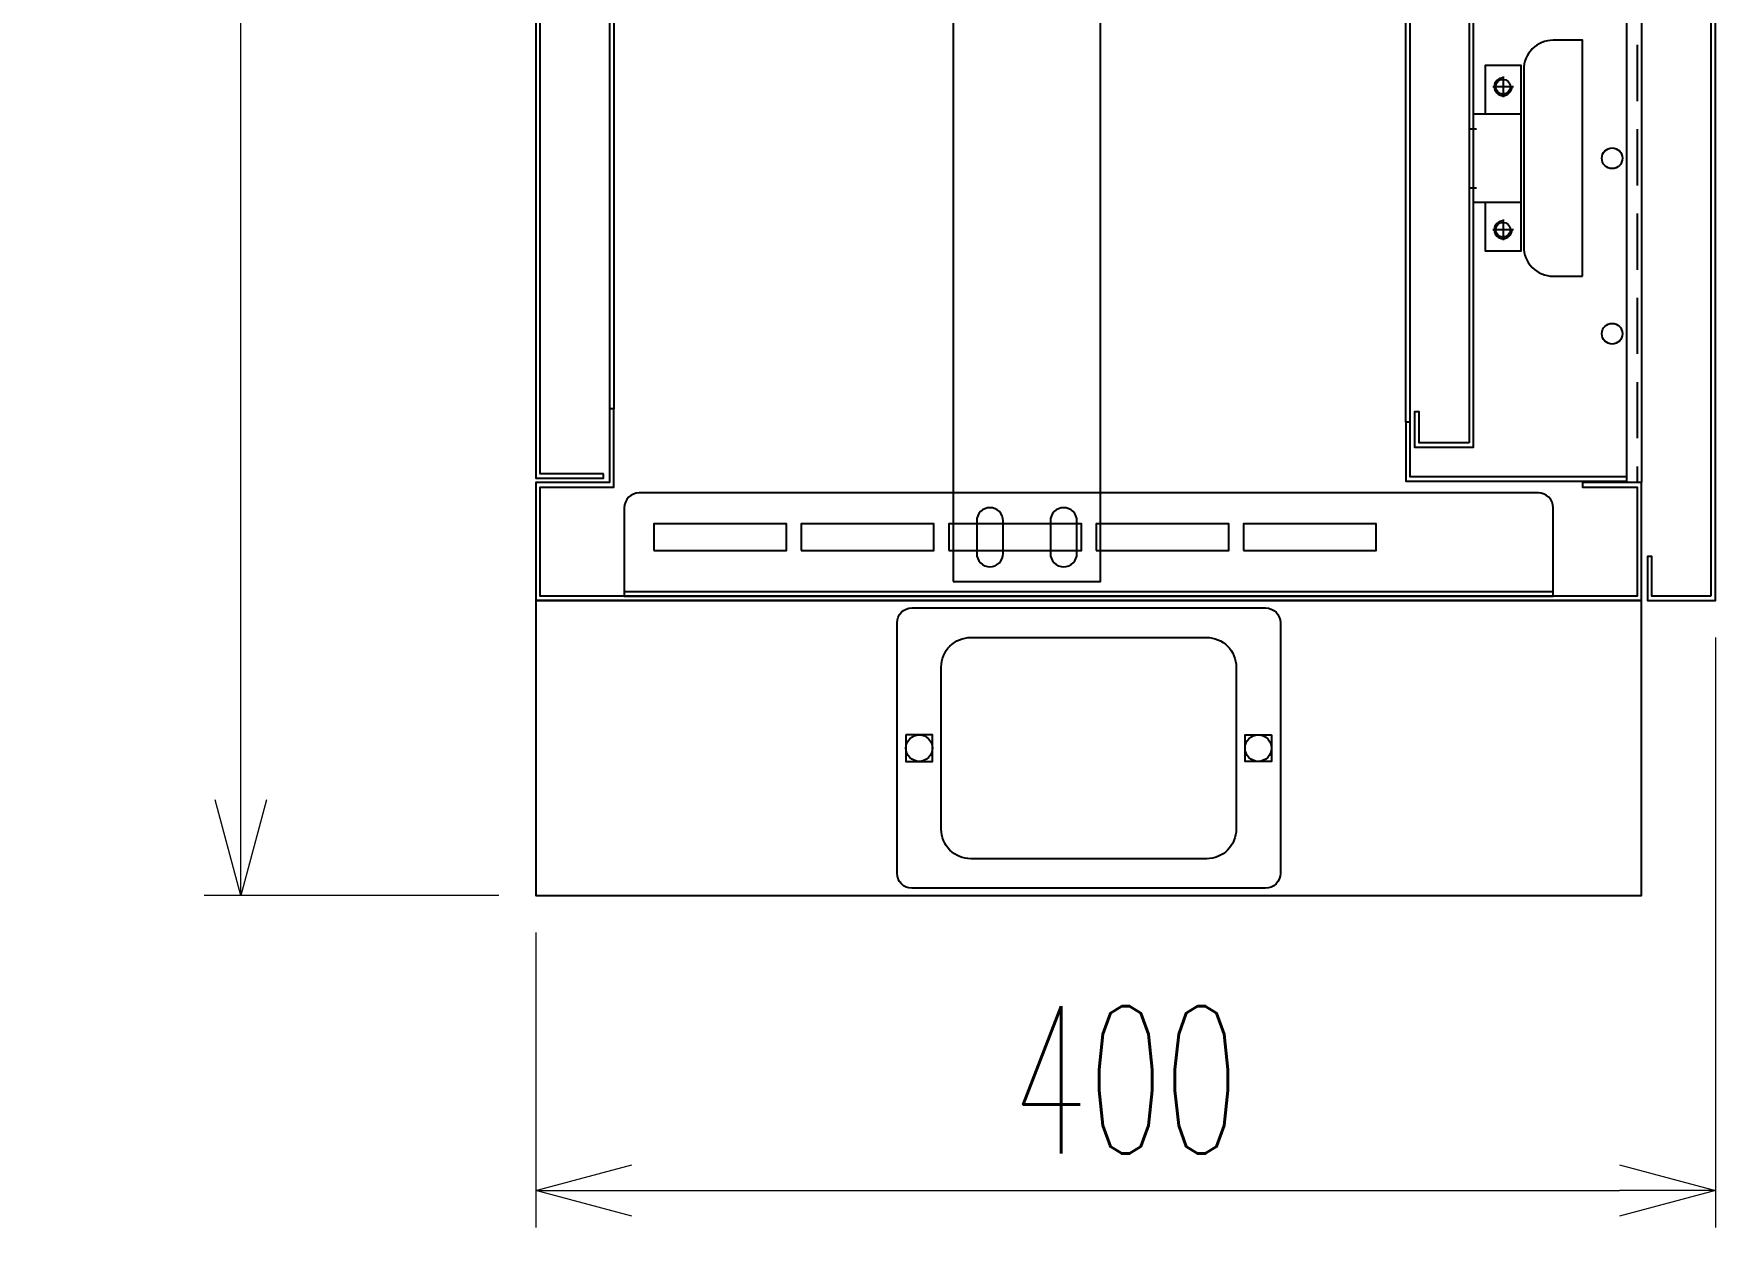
# Model space of a CAD drawing. Header units: millimetres. Extents: x 28713 to 59118, y -54378 to -19615.
# Drawn here: x 38772 to 39342, y -36279 to -35874 of the extents above; entities that cross this region are included whole.
import ezdxf

# ---------------------------------------------------------------- set-up
doc = ezdxf.new("R2010")
doc.units = ezdxf.units.MM
doc.header["$LTSCALE"] = 3
doc.linetypes.add('ACAD_ISO04W100', pattern=[30, 24, -3, 0, -3])
doc.linetypes.add('HIDDEN', pattern=[9.525, 6.35, -3.175])
for name, color, linetype in [('@.DM. NÉT CHÍNH', 7, 'Continuous'), ('@.VISIBLE', 7, 'Continuous'), ('centerline', 6, 'ACAD_ISO04W100'), ('dim', 7, 'Continuous'), ('equipments', 2, 'Continuous')]:
    doc.layers.add(name, color=color, linetype=linetype)
doc.styles.add('Ann_w01', font='romans.shx', dxfattribs={"width": 0.6, "bigfont": 'chineset.shx'})
doc.dimstyles.new('Dim 01_SC25', dxfattribs={"dimscale": 25, "dimtxt": 2, "dimasz": 1.3, "dimexe": 0.5, "dimexo": 0.5, "dimgap": 0.5, "dimtad": 1, "dimdec": 1, "dimzin": 12, "dimdsep": 46, "dimtxsty": 'Ann_w01', "dimblk": 'OPEN30', "dimcen": 1.5, "dimclrd": 6, "dimclre": 6, "dimclrt": 3, "dimadec": 1, "dimazin": 3, "dimtm": 1e-09, "dimtfac": 1, "dimtdec": 1, "dimtmove": 0, "dimatfit": 3, "dimldrblk": 'OPEN30', "dimfxl": 1, "dimtolj": 1, "dimlwd": 20, "dimlwe": 20, "dimarcsym": 0})

# ---------------------------------------------------------------- blocks, each defined once
blk = doc.blocks.new('_Open30')
at = {"color": 0, "linetype": 'ByBlock', "lineweight": -2}
for p, q in [((-1, 0.268), (0, 0)), ((0, 0), (-1, -0.268)), ((0, 0), (-1, 0))]:
    blk.add_line(p, q, dxfattribs=at)
blk = doc.blocks.new('*D246')
at = {"layer": 'Defpoints', "color": 0, "transparency": 16777216}
for p in [(38842.42, -34466.3), (38942.42, -34466.3), (38942.42, -36166.3)]:
    blk.add_point(p, dxfattribs=at)
at = {"layer": 'dim', "color": 6, "lineweight": 20, "transparency": 16777216}
for p, q in [((38929.92, -34466.3), (38829.92, -34466.3)), ((38842.42, -36133.8), (38842.42, -34498.8)), ((38929.92, -36166.3), (38829.92, -36166.3))]:
    blk.add_line(p, q, dxfattribs=at)
at = {"layer": 'dim', "color": 6, "lineweight": 20, "transparency": 16777216, "xscale": 32.5, "yscale": 32.5, "zscale": 32.5}
for p, rotation in [((38842.42, -34466.3), 90), ((38842.42, -36166.3), 270)]:
    blk.add_blockref('_Open30', p, dxfattribs=dict(at, rotation=rotation))
at = {"layer": 'dim', "color": 3, "transparency": 16777216, "insert": (38804.92, -35316.3), "char_height": 50, "attachment_point": 5, "rotation": 90, "style": 'Ann_w01'}
blk.add_mtext('\\A1;1700', dxfattribs=at)
blk = doc.blocks.new('*D247')
at = {"layer": 'Defpoints', "color": 0, "transparency": 16777216}
for p in [(39342.42, -36066.3), (38942.42, -36166.3), (39342.42, -36266.3)]:
    blk.add_point(p, dxfattribs=at)
at = {"layer": 'dim', "color": 6, "lineweight": 20, "transparency": 16777216}
for p, q in [((39342.42, -36078.8), (39342.42, -36278.8)), ((38942.42, -36178.8), (38942.42, -36278.8)), ((38974.92, -36266.3), (39309.92, -36266.3))]:
    blk.add_line(p, q, dxfattribs=at)
at = {"layer": 'dim', "color": 6, "lineweight": 20, "transparency": 16777216, "xscale": 32.5, "yscale": 32.5, "zscale": 32.5, "rotation": 180}
blk.add_blockref('_Open30', (38942.42, -36266.3), dxfattribs=at)
at = {"layer": 'dim', "color": 6, "lineweight": 20, "transparency": 16777216, "xscale": 32.5, "yscale": 32.5, "zscale": 32.5}
blk.add_blockref('_Open30', (39342.42, -36266.3), dxfattribs=at)
at = {"layer": 'dim', "color": 3, "transparency": 16777216, "insert": (39142.42, -36228.8), "char_height": 50, "attachment_point": 5, "style": 'Ann_w01'}
blk.add_mtext('\\A1;400', dxfattribs=at)

msp = doc.modelspace()

# ---------------------------------------------------------------- linework, layer by layer
at = {"color": 6}
for p, q in [((39312.42, -36024.3), (39312.42, -34508.3)), ((39237.42, -36005.8), (39237.42, -34526.8)), ((39238.92, -36005.8), (39238.92, -34526.8))]:
    msp.add_line(p, q, dxfattribs=at)
at = {"linetype": 'HIDDEN'}
msp.add_line((39315.92, -34506.3), (39315.92, -36026.3), dxfattribs=at)
for p, q in [((39317.42, -34506.3), (39317.42, -36026.3)), ((38967.42, -34531.3), (38967.42, -36001.3)), ((38968.92, -34531.3), (38968.92, -36001.3))]:
    msp.add_line(p, q)
at = {"color": 6, "linetype": 'Continuous'}
for p, q in [((39270.42, -35888.55), (39270.42, -35895.55)), ((39273.92, -35892.05), (39266.92, -35892.05)), ((39273.92, -35940.55), (39266.92, -35940.55)), ((39270.42, -35937.05), (39270.42, -35944.05))]:
    msp.add_line(p, q, dxfattribs=at)
at = {"color": 1}
msp.add_line((39287.42, -36063.3), (38972.42, -36063.3), dxfattribs=at)
at = {"color": 4}
for points in [[(39340.92, -36064.8), (39320.92, -36064.8), (39320.92, -36051.3), (39319.42, -36051.3), (39319.42, -36066.3), (39342.42, -36066.3), (39342.42, -34466.3), (39319.42, -34466.3), (39319.42, -34481.3), (39320.92, -34481.3), (39320.92, -34467.8), (39340.92, -34467.8)], [(38965.42, -36023.3), (38943.92, -36023.3), (38943.92, -34509.3), (38965.42, -34509.3), (38965.42, -34507.8), (38942.42, -34507.8), (38942.42, -36024.8), (38965.42, -36024.8)], [(39258.92, -36012.8), (39241.92, -36012.8), (39241.92, -36002.3), (39240.42, -36002.3), (39240.42, -36014.3), (39260.42, -36014.3), (39260.42, -34518.3), (39240.42, -34518.3), (39240.42, -34530.3), (39241.92, -34530.3), (39241.92, -34519.8), (39258.92, -34519.8)]]:
    msp.add_lwpolyline(points, close=True, dxfattribs=at)
at = {"color": 6}
msp.add_lwpolyline([(39297.42, -35956.3), (39297.42, -35876.3), (39287.42, -35876.3, 0.414214), (39277.42, -35886.3), (39277.42, -35946.3, 0.414214), (39287.42, -35956.3)], format="xyb", close=True, dxfattribs=at)
for points in [[(38967.42, -36001.3), (38967.42, -36026.3), (38942.42, -36026.3), (38942.42, -36066.3), (39317.42, -36066.3), (39317.42, -36026.3), (39297.42, -36026.3), (39297.42, -36027.8), (39315.92, -36027.8), (39315.92, -36064.8), (38943.92, -36064.8), (38943.92, -36027.8), (38968.92, -36027.8), (38968.92, -36001.3)], [(39317.42, -36066.3), (38942.42, -36066.3), (38942.42, -36166.3), (39317.42, -36166.3)], [(39067.92, -36111.8), (39067.92, -36120.8), (39076.92, -36120.8), (39076.92, -36111.8)], [(39191.92, -36111.8), (39191.92, -36120.8), (39182.92, -36120.8), (39182.92, -36111.8)]]:
    msp.add_lwpolyline(points, close=True)
msp.add_lwpolyline([(39237.42, -36005.8), (39237.42, -36025.8), (39312.42, -36025.8), (39312.42, -36024.3), (39238.92, -36024.3), (39238.92, -36005.8)], close=True, dxfattribs=at)
at = {"color": 1}
msp.add_lwpolyline([(38972.42, -36034.8), (38972.42, -36064.8), (39287.42, -36064.8), (39287.42, -36034.8, 0.414214), (39282.42, -36029.8), (38977.42, -36029.8, 0.414214)], format="xyb", close=True, dxfattribs=at)
for points in [[(38982.42, -36049.3), (39027.42, -36049.3), (39027.42, -36040.3), (38982.42, -36040.3)], [(39032.42, -36049.3), (39077.42, -36049.3), (39077.42, -36040.3), (39032.42, -36040.3)], [(39082.42, -36049.3), (39127.42, -36049.3), (39127.42, -36040.3), (39082.42, -36040.3)], [(39132.42, -36049.3), (39177.42, -36049.3), (39177.42, -36040.3), (39132.42, -36040.3)], [(39182.42, -36049.3), (39227.42, -36049.3), (39227.42, -36040.3), (39182.42, -36040.3)]]:
    msp.add_lwpolyline(points, close=True, dxfattribs=at)
at = {"color": 2}
msp.add_lwpolyline([(39189.92, -36163.8), (39069.92, -36163.8, -0.414214), (39064.92, -36158.8), (39064.92, -36073.8, -0.414214), (39069.92, -36068.8), (39189.92, -36068.8, -0.414214), (39194.92, -36073.8), (39194.92, -36158.8, -0.414214)], format="xyb", close=True, dxfattribs=at)
msp.add_lwpolyline([(39169.92, -36153.8), (39089.92, -36153.8, -0.414214), (39079.92, -36143.8), (39079.92, -36088.8, -0.414214), (39089.92, -36078.8), (39169.92, -36078.8, -0.414214), (39179.92, -36088.8), (39179.92, -36143.8, -0.414214)], format="xyb", close=True)
at = {"color": 6}
for centre in [(39307.42, -35916.3), (39307.42, -35975.8)]:
    msp.add_circle(centre, 3.5, dxfattribs=at)
at = {"color": 2}
for centre in [(39072.42, -36116.3), (39187.42, -36116.3)]:
    msp.add_circle(centre, 4.5, dxfattribs=at)
at = {"layer": '@.DM. NÉT CHÍNH', "color": 8}
for points in [[(39100.92, -36050.3), (39100.92, -36039.3, 0.414214), (39096.42, -36034.8), (39096.42, -36034.8, 0.414214), (39091.92, -36039.3), (39091.92, -36050.3, 0.414214), (39096.42, -36054.8), (39096.42, -36054.8, 0.414214)], [(39125.92, -36050.3), (39125.92, -36039.3, 0.414214), (39121.42, -36034.8), (39121.42, -36034.8, 0.414214), (39116.92, -36039.3), (39116.92, -36050.3, 0.414214), (39121.42, -36054.8), (39121.42, -36054.8, 0.414214)]]:
    msp.add_lwpolyline(points, format="xyb", close=True, dxfattribs=at)
at = {"layer": '@.VISIBLE', "color": 8}
msp.add_lwpolyline([(39083.92, -36059.8), (39133.92, -36059.8), (39133.92, -34472.8), (39083.92, -34472.8)], close=True, dxfattribs=at)
at = {"layer": 'centerline'}
for p, q in [((39259.42, -35906.3), (39261.42, -35906.3)), ((39259.42, -35926.3), (39261.42, -35926.3))]:
    msp.add_line(p, q, dxfattribs=at)
at = {"layer": 'equipments'}
for points in [[(39264.42, -35901.3), (39264.42, -35884.8), (39276.42, -35884.8), (39276.42, -35947.8), (39264.42, -35947.8), (39264.42, -35931.3)], [(39276.42, -35931.3), (39260.42, -35931.3), (39260.42, -35901.3), (39276.42, -35901.3)]]:
    msp.add_lwpolyline(points, dxfattribs=at)
for centre in [(39270.42, -35892.05), (39270.42, -35940.55)]:
    msp.add_circle(centre, 2.5, dxfattribs=at)
at = {"layer": 'equipments', "color": 8}
for centre in [(39270.42, -35892.05), (39270.42, -35940.55)]:
    msp.add_arc(centre, 3, 90, 0, dxfattribs=at)

# ---------------------------------------------------------------- dimensions: what is measured, and where the dimension line sits
at = {"layer": 'dim'}
dim = msp.add_linear_dim(base=(38842.42, -34466.3), p1=(38942.42, -36166.3), p2=(38942.42, -34466.3), angle=90, dimstyle='Dim 01_SC25', dxfattribs=at)
dim.commit()
dim.dimension.update_dxf_attribs({"geometry": '*D246', "text_midpoint": (38804.92, -35316.3)})
dim = msp.add_linear_dim(base=(39342.42, -36266.3), p1=(38942.42, -36166.3), p2=(39342.42, -36066.3), dimstyle='Dim 01_SC25', dxfattribs=at)
dim.commit()
dim.dimension.update_dxf_attribs({"geometry": '*D247', "text_midpoint": (39142.42, -36228.8)})

doc.saveas('drawing.dxf')
